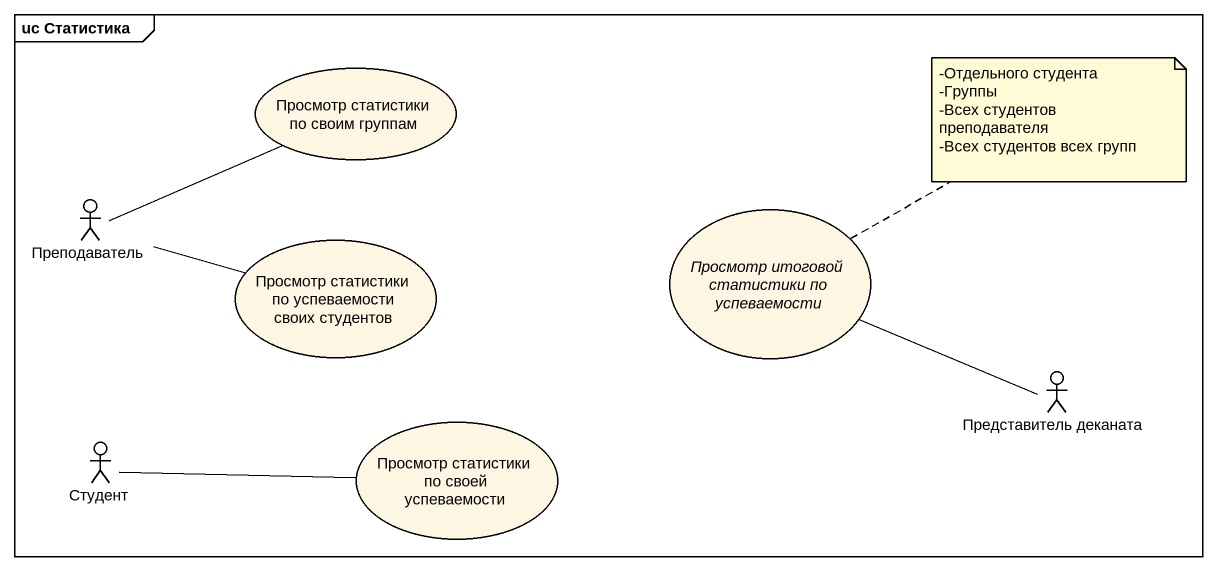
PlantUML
@startuml
mainframe uc Статистика
usecase "Просмотр статистики по своим группам" as Просмотр_статистики_по
actor Преподаватель
usecase "Просмотр итоговой статистики по успеваемости" as Просмотр_итоговой
usecase "Просмотр статистики по успеваемости своих студентов" as Просмотр_статистики_по_2
actor "Представитель деканата" as Представитель_деканата
actor Студент
usecase "Просмотр статистики по своей успеваемости" as Просмотр_статистики_по_3
Преподаватель -right- Просмотр_статистики_по
Преподаватель -right- Просмотр_статистики_по_2
Представитель_деканата -left- Просмотр_итоговой
Студент -right- Просмотр_статистики_по_3
note right of Просмотр_итоговой
  -Отдельного студента
  -Группы
  -Всех студентов преподавателя
  -Всех студентов всех групп
end note
@enduml
